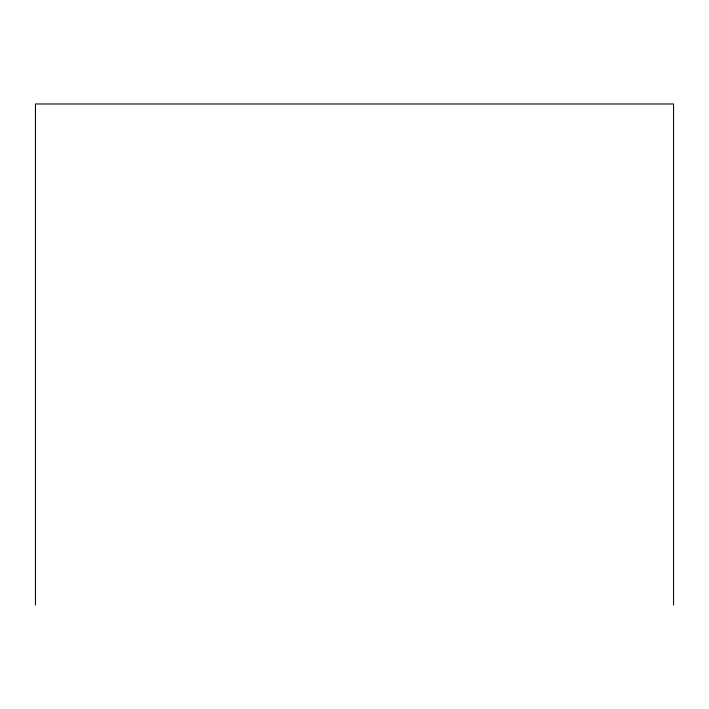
<?xml version="1.0" encoding="UTF-8"?>
<svg xmlns="http://www.w3.org/2000/svg" width="709" height="709" viewBox="0 0 709 709"><rect width="100%" height="100%" fill="white"/><g stroke="black" fill="none" stroke-linecap="round" stroke-linejoin="round"><path stroke-width="1.06" d="M673.55 605.025L673.55 103.975L35.45 103.975L35.45 605.025"/></g></svg>
